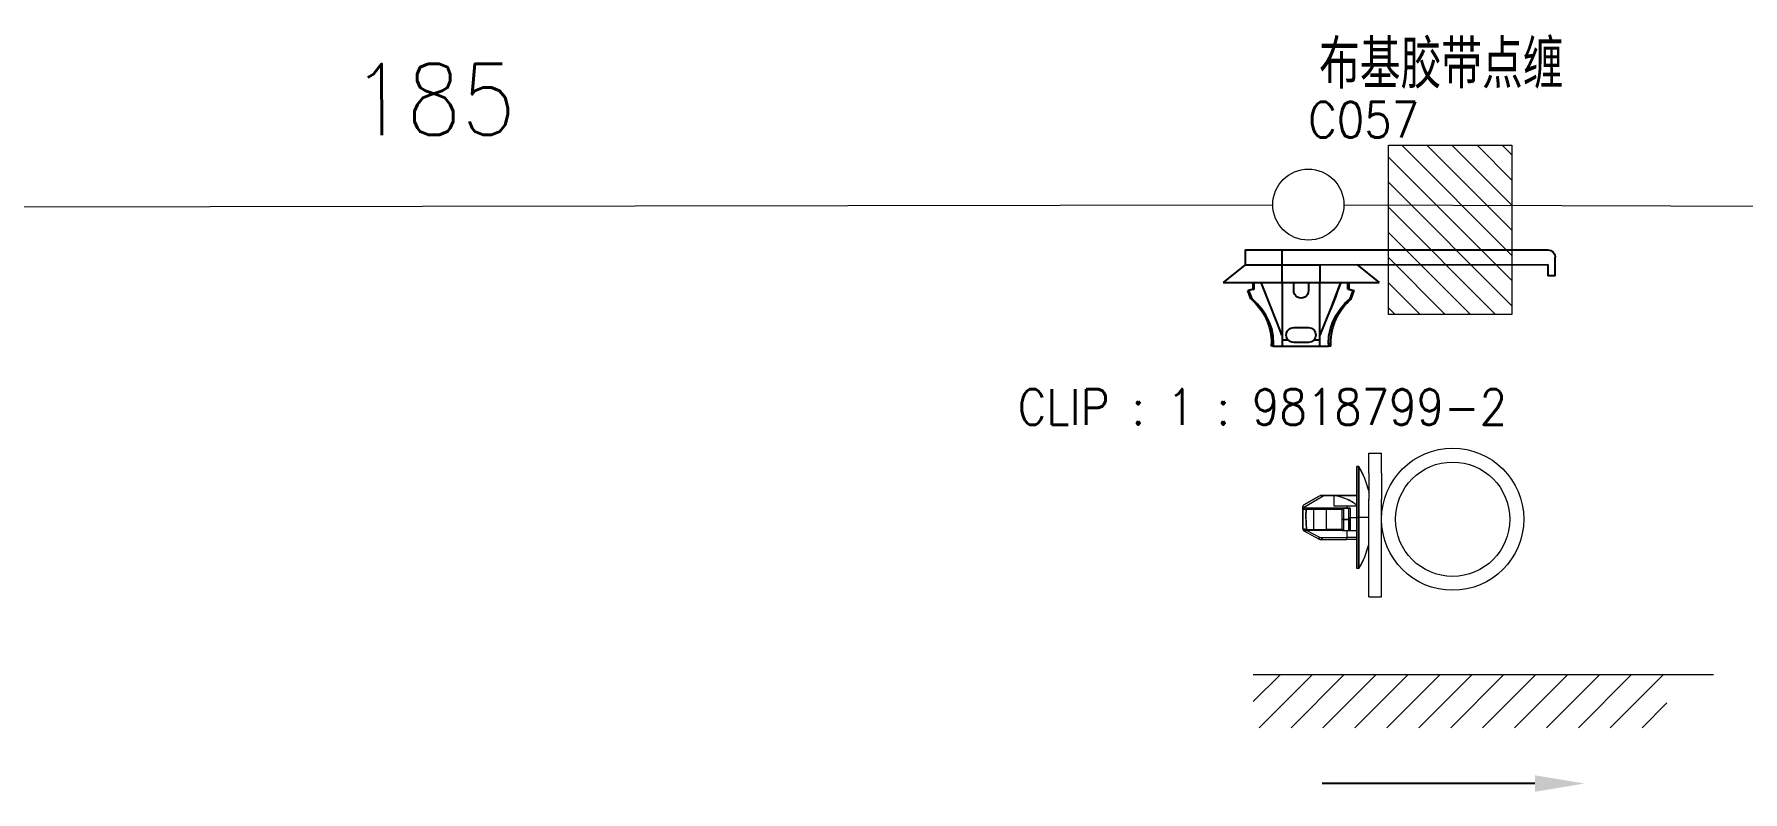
# Model space of a CAD drawing. Header units: inches. Extents: x 47316 to 59086, y 3141 to 11743.
# Drawn here: x 55220.1 to 55340.3, y 9635.8 to 9689.1 of the extents above; entities that cross this region are included whole.
import ezdxf

# ---------------------------------------------------------------- set-up
doc = ezdxf.new("R2010")
doc.units = ezdxf.units.IN
doc.header["$MEASUREMENT"] = 0
doc.styles.add('MtX_FangSong_GB2312', font='')
doc.styles.get("Standard").update_dxf_attribs({"font": ''})
doc.styles.get('MtX_FangSong_GB2312').set_extended_font_data('FangSong_GB2312')
doc.styles.get('Standard').set_extended_font_data('SimSun')
doc.linetypes.add('_VH_FELT_TAPE', pattern='A,0.4,-0.7,["FELT",Standard,S=0.3,R=0,X=-0.5,Y=-0.15],-0.7', length=1.8)

msp = doc.modelspace()

# ---------------------------------------------------------------- linework, layer by layer
at = {"color": 0, "lineweight": 15}
for p, q in [((55315.35, 9669.39), (55315.35, 9681.3)), ((55315.35, 9681.3), (55324.04, 9681.3)), ((55315.35, 9680.46), (55324.04, 9671.77)), ((55316.29, 9681.3), (55324.04, 9673.54)), ((55318.05, 9681.3), (55324.04, 9675.31)), ((55319.82, 9681.3), (55324.04, 9677.08)), ((55321.59, 9681.3), (55324.04, 9678.84)), ((55323.36, 9681.3), (55324.04, 9680.61)), ((55324.04, 9681.3), (55324.04, 9669.39)), ((55315.35, 9678.69), (55324.04, 9670)), ((55315.35, 9676.93), (55322.89, 9669.39)), ((55315.35, 9675.16), (55321.12, 9669.39)), ((55315.35, 9673.39), (55319.35, 9669.39)), ((55315.35, 9671.62), (55317.59, 9669.39)), ((55315.35, 9669.86), (55315.82, 9669.39)), ((55324.04, 9669.39), (55315.35, 9669.39)), ((55313.97, 9658.23), (55313.97, 9659.63)), ((55314.87, 9658.23), (55314.87, 9659.63)), ((55312.03, 9656.53), (55311.53, 9656.64)), ((55311.87, 9656.57), (55311.53, 9656.64)), ((55312.18, 9656.48), (55311.87, 9656.57)), ((55312.48, 9656.36), (55312.03, 9656.53)), ((55312.48, 9656.36), (55312.18, 9656.48)), ((55309.33, 9655.64), (55309.33, 9655.64)), ((55309.33, 9655.64), (55309.34, 9655.64)), ((55309.33, 9655.64), (55309.33, 9655.64)), ((55309.33, 9655.64), (55309.34, 9655.64)), ((55309.34, 9655.64), (55309.35, 9655.65)), ((55309.34, 9655.64), (55309.35, 9655.65)), ((55309.35, 9655.65), (55309.37, 9655.66)), ((55309.35, 9655.65), (55309.37, 9655.66)), ((55309.37, 9655.66), (55309.57, 9655.68)), ((55309.37, 9655.66), (55309.51, 9655.68)), ((55309.51, 9655.68), (55309.57, 9655.68)), ((55309.55, 9655.25), (55309.57, 9655.68)), ((55309.57, 9655.68), (55309.55, 9655.18)), ((55309.56, 9654.76), (55309.55, 9655.25)), ((55309.55, 9655.18), (55309.56, 9654.67)), ((55309.56, 9655.25), (55309.57, 9655.68)), ((55309.56, 9654.75), (55309.56, 9655.25)), ((55309.58, 9655.73), (55309.57, 9655.68)), ((55309.6, 9655.75), (55309.58, 9655.73)), ((55309.62, 9655.77), (55309.6, 9655.75)), ((55309.63, 9655.77), (55309.62, 9655.77)), ((55310.11, 9655.75), (55310.13, 9655.76)), ((55310.11, 9655.74), (55310.12, 9655.76)), ((55310.12, 9655.76), (55310.13, 9655.77)), ((55310.13, 9655.76), (55310.13, 9655.77)), ((55310.13, 9655.77), (55310.14, 9655.77)), ((55310.13, 9655.77), (55310.14, 9655.77)), ((55311.01, 9655.75), (55311.02, 9655.76)), ((55311.01, 9655.75), (55311.02, 9655.76)), ((55311.02, 9655.76), (55311.03, 9655.77)), ((55311.02, 9655.76), (55311.03, 9655.77)), ((55311.03, 9655.77), (55311.04, 9655.77)), ((55311.03, 9655.77), (55311.04, 9655.77)), ((55312.1, 9655.74), (55312.11, 9655.76)), ((55312.1, 9655.74), (55312.11, 9655.76)), ((55312.11, 9655.76), (55312.11, 9655.77)), ((55312.11, 9655.77), (55312.13, 9655.77)), ((55312.11, 9655.76), (55312.13, 9655.77)), ((55309.34, 9654.32), (55309.33, 9654.34)), ((55309.34, 9654.33), (55309.33, 9654.34)), ((55309.35, 9654.32), (55309.34, 9654.33)), ((55309.35, 9654.32), (55309.34, 9654.32)), ((55309.37, 9654.31), (55309.35, 9654.32)), ((55309.35, 9654.32), (55309.38, 9654.3)), ((55309.39, 9654.3), (55309.35, 9654.32)), ((55309.43, 9654.29), (55309.37, 9654.31)), ((55309.38, 9654.3), (55309.54, 9654.28)), ((55309.58, 9654.27), (55309.39, 9654.3)), ((55309.58, 9654.27), (55309.43, 9654.29)), ((55309.58, 9654.27), (55309.56, 9654.76)), ((55309.58, 9654.27), (55309.56, 9654.75)), ((55309.56, 9654.67), (55309.58, 9654.27)), ((55309.58, 9654.27), (55309.6, 9654.23)), ((55309.6, 9654.23), (55309.61, 9654.21)), ((55309.61, 9654.21), (55309.63, 9654.2)), ((55309.63, 9654.2), (55309.64, 9654.2)), ((55312.41, 9653.56), (55312.42, 9653.57)), ((55312.41, 9653.56), (55312.42, 9653.57)), ((55312.41, 9653.55), (55312.41, 9653.56)), ((55312.41, 9653.55), (55312.41, 9653.56)), ((55312.41, 9653.55), (55312.41, 9653.55)), ((55312.41, 9653.55), (55312.41, 9653.55)), ((55312.41, 9653.55), (55312.41, 9653.55)), ((55312.41, 9653.55), (55312.41, 9653.55)), ((55312.42, 9653.57), (55312.42, 9653.59)), ((55312.42, 9653.57), (55312.42, 9653.59)), ((55305.85, 9642.16, 0), (55307.76, 9644.07, 0)), ((55305.85, 9644.07, 0), (55338.22, 9644.07, 0)), ((55306.26, 9640.31, 0), (55310.01, 9644.07, 0)), ((55308.5, 9640.31, 0), (55312.25, 9644.07, 0)), ((55310.75, 9640.31, 0), (55314.5, 9644.07, 0)), ((55312.99, 9640.31, 0), (55316.75, 9644.07, 0)), ((55315.24, 9640.31, 0), (55318.99, 9644.07, 0)), ((55317.48, 9640.31, 0), (55321.24, 9644.07, 0)), ((55319.73, 9640.31, 0), (55323.48, 9644.07, 0)), ((55321.97, 9640.31, 0), (55325.73, 9644.07, 0)), ((55324.22, 9640.31, 0), (55327.97, 9644.07, 0)), ((55326.46, 9640.31, 0), (55330.22, 9644.07, 0)), ((55328.71, 9640.31, 0), (55332.46, 9644.07, 0)), ((55330.95, 9640.31, 0), (55334.71, 9644.07, 0)), ((55333.2, 9640.31, 0), (55334.94, 9642.06, 0))]:
    msp.add_line(p, q, dxfattribs=at)
at = {"color": 0, "linetype": '_VH_FELT_TAPE', "lineweight": 15, "ltscale": 5}
for p, q in [((55187.94, 9676.92), (55307.22, 9677.1)), ((55312.22, 9677.1), (55390.03, 9676.84))]:
    msp.add_line(p, q, dxfattribs=at)
at = {"color": 0, "lineweight": -3, "ltscale": 0.125}
for p, q in [((55305.28, 9673.92), (55307.88, 9673.92)), ((55305.28, 9672.88), (55307.88, 9672.88)), ((55307.91, 9667.16), (55310.51, 9667.16))]:
    msp.add_line(p, q, dxfattribs=at)
at = {"color": 0, "lineweight": -3, "ltscale": 0.05}
for p, q in [((55305.28, 9673.92), (55305.28, 9672.88)), ((55307.88, 9672.88), (55307.88, 9673.92)), ((55308.69, 9668.46), (55309.73, 9668.46)), ((55309.73, 9667.42), (55308.69, 9667.42))]:
    msp.add_line(p, q, dxfattribs=at)
at = {"color": 0, "lineweight": -3}
for p, q in [((55307.88, 9673.92), (55326.57, 9673.93)), ((55310.53, 9672.88), (55326.57, 9672.89)), ((55307.07, 9669.92), (55306.41, 9671.64)), ((55311.29, 9669.77), (55312, 9671.64)), ((55306.13, 9670.14), (55305.76, 9670.49)), ((55306.45, 9669.76), (55306.13, 9670.14)), ((55306.73, 9669.34), (55306.45, 9669.76)), ((55307.78, 9668.13), (55307.07, 9669.92)), ((55310.56, 9667.94), (55311.29, 9669.77)), ((55311.68, 9669.34), (55311.96, 9669.76)), ((55311.96, 9669.76), (55312.29, 9670.15)), ((55312.29, 9670.15), (55312.65, 9670.49)), ((55306.96, 9668.87), (55306.73, 9669.34)), ((55307.14, 9668.37), (55306.96, 9668.87)), ((55307.24, 9667.86), (55307.14, 9668.37)), ((55311.17, 9667.86), (55311.28, 9668.37)), ((55311.28, 9668.37), (55311.45, 9668.87)), ((55311.45, 9668.87), (55311.68, 9669.34)), ((55307.28, 9667.33), (55307.24, 9667.86)), ((55311.14, 9667.33), (55311.17, 9667.86))]:
    msp.add_line(p, q, dxfattribs=at)
at = {"color": 0, "lineweight": -3, "ltscale": 0.0625}
msp.add_line((55327.09, 9672.11), (55327.09, 9673.41), dxfattribs=at)
at = {"color": 0, "lineweight": -3, "ltscale": 0.096049}
msp.add_line((55305.28, 9672.88), (55303.72, 9671.63), dxfattribs=at)
at = {"color": 0, "lineweight": -3, "ltscale": 0.127501}
for p, q in [((55307.88, 9672.88), (55310.53, 9672.88)), ((55307.88, 9671.64), (55310.53, 9671.64))]:
    msp.add_line(p, q, dxfattribs=at)
at = {"color": 0, "lineweight": -3, "ltscale": 0.06}
for p, q in [((55307.88, 9671.64), (55307.88, 9672.88)), ((55310.53, 9672.88), (55310.53, 9671.64))]:
    msp.add_line(p, q, dxfattribs=at)
at = {"color": 0, "lineweight": -3, "ltscale": 0.096047}
msp.add_line((55313.13, 9672.89), (55314.69, 9671.64), dxfattribs=at)
at = {"color": 0, "lineweight": -3, "ltscale": 0.0375}
msp.add_line((55326.57, 9672.89), (55326.57, 9672.11), dxfattribs=at)
at = {"color": 0, "lineweight": -3, "ltscale": 0.025}
msp.add_line((55327.09, 9672.11), (55326.57, 9672.11), dxfattribs=at)
at = {"color": 0, "lineweight": -3, "ltscale": 0.200002}
msp.add_line((55303.72, 9671.63), (55307.88, 9671.64), dxfattribs=at)
at = {"color": 0, "lineweight": -3, "ltscale": 0.018199}
msp.add_line((55305.83, 9671.17), (55305.46, 9671.06), dxfattribs=at)
at = {"color": 0, "lineweight": -3, "ltscale": 0.003949}
msp.add_line((55305.54, 9671.06), (55305.46, 9671.06), dxfattribs=at)
at = {"color": 0, "lineweight": -3, "ltscale": 0.029262}
for p, q in [((55305.67, 9670.49), (55305.46, 9671.06)), ((55312.74, 9670.49), (55312.95, 9671.07))]:
    msp.add_line(p, q, dxfattribs=at)
at = {"color": 0, "lineweight": -3, "ltscale": 0.018619}
for p, q in [((55305.92, 9671.17), (55305.54, 9671.06)), ((55312.49, 9671.17), (55312.87, 9671.07))]:
    msp.add_line(p, q, dxfattribs=at)
at = {"color": 0, "lineweight": -3, "ltscale": 0.029344}
for p, q in [((55305.76, 9670.49), (55305.54, 9671.06)), ((55312.65, 9670.49), (55312.87, 9671.07))]:
    msp.add_line(p, q, dxfattribs=at)
at = {"color": 0, "lineweight": -3, "ltscale": 0.022501}
for p, q in [((55305.83, 9671.17), (55305.83, 9671.64)), ((55305.92, 9671.17), (55305.92, 9671.64)), ((55312.49, 9671.17), (55312.49, 9671.64)), ((55312.59, 9671.17), (55312.59, 9671.64))]:
    msp.add_line(p, q, dxfattribs=at)
at = {"color": 0, "lineweight": -3, "ltscale": 0.004385}
for p, q in [((55305.83, 9671.17), (55305.92, 9671.17)), ((55312.59, 9671.17), (55312.49, 9671.17))]:
    msp.add_line(p, q, dxfattribs=at)
at = {"color": 0, "lineweight": -3, "ltscale": 0.193349}
for p, q in [((55307.91, 9667.61), (55307.91, 9671.64)), ((55310.51, 9671.64), (55310.51, 9667.61))]:
    msp.add_line(p, q, dxfattribs=at)
at = {"color": 0, "lineweight": -3, "ltscale": 0.0275}
for p, q in [((55308.69, 9671.06), (55308.69, 9671.64)), ((55309.73, 9671.64), (55309.73, 9671.06))]:
    msp.add_line(p, q, dxfattribs=at)
at = {"color": 0, "lineweight": -3, "ltscale": 0.2}
msp.add_line((55310.53, 9671.64), (55314.69, 9671.64), dxfattribs=at)
at = {"color": 0, "lineweight": -3, "ltscale": 0.0182}
msp.add_line((55312.59, 9671.17), (55312.95, 9671.07), dxfattribs=at)
at = {"color": 0, "lineweight": -3, "ltscale": 0.003951}
msp.add_line((55312.87, 9671.07), (55312.95, 9671.07), dxfattribs=at)
at = {"color": 0, "lineweight": -3, "ltscale": 0.004189}
for p, q in [((55305.76, 9670.49), (55305.67, 9670.49)), ((55312.74, 9670.49), (55312.65, 9670.49))]:
    msp.add_line(p, q, dxfattribs=at)
at = {"color": 0, "lineweight": -3, "ltscale": 0.007297}
for p, q in [((55307.28, 9667.33), (55307.13, 9667.33)), ((55307.28, 9667.16), (55307.13, 9667.16)), ((55311.29, 9667.33), (55311.14, 9667.33)), ((55311.29, 9667.16), (55311.14, 9667.16))]:
    msp.add_line(p, q, dxfattribs=at)
at = {"color": 0, "lineweight": -3, "ltscale": 0.008013}
for p, q in [((55307.13, 9667.16), (55307.13, 9667.33)), ((55307.28, 9667.16), (55307.28, 9667.33)), ((55311.14, 9667.33), (55311.14, 9667.16)), ((55311.29, 9667.16), (55311.29, 9667.33))]:
    msp.add_line(p, q, dxfattribs=at)
at = {"color": 0, "lineweight": -3, "ltscale": 0.030203}
for p, q in [((55307.28, 9667.16), (55307.91, 9667.16)), ((55310.51, 9667.16), (55311.14, 9667.16))]:
    msp.add_line(p, q, dxfattribs=at)
at = {"color": 0, "lineweight": -3, "ltscale": 0.00959}
msp.add_line((55307.86, 9667.94), (55307.78, 9668.13), dxfattribs=at)
at = {"color": 0, "lineweight": -3, "ltscale": 0.021651}
for p, q in [((55307.91, 9667.16), (55307.91, 9667.61)), ((55310.51, 9667.61), (55310.51, 9667.16))]:
    msp.add_line(p, q, dxfattribs=at)
at = {"color": 0, "lineweight": -3, "ltscale": 0.018167}
for p, q in [((55307.91, 9667.61), (55308.28, 9667.61)), ((55310.13, 9667.61), (55310.51, 9667.61))]:
    msp.add_line(p, q, dxfattribs=at)
at = {"color": 0, "lineweight": 15, "ltscale": 0.007501}
for p, q in [((55313.28, 9658.68), (55313.14, 9658.68)), ((55313.28, 9658.68), (55313.14, 9658.68)), ((55313.28, 9658.68), (55313.14, 9658.68)), ((55312.42, 9655.9), (55312.42, 9655.77)), ((55312.42, 9655.9), (55312.42, 9655.77))]:
    msp.add_line(p, q, dxfattribs=at)
at = {"color": 0, "lineweight": 15, "ltscale": 0.2}
for p, q in [((55313.14, 9655.1), (55313.14, 9658.68)), ((55313.14, 9658.68), (55313.14, 9655.1)), ((55313.28, 9658.68), (55313.28, 9655.1)), ((55313.28, 9655.1), (55313.28, 9658.68)), ((55313.14, 9651.51), (55313.14, 9655.1)), ((55313.14, 9655.1), (55313.14, 9651.51)), ((55313.28, 9655.1), (55313.28, 9651.51)), ((55313.28, 9651.51), (55313.28, 9655.1))]:
    msp.add_line(p, q, dxfattribs=at)
at = {"color": 0, "lineweight": 15, "ltscale": 0.113394}
for p, q in [((55313.14, 9658.68), (55313.14, 9656.65)), ((55313.14, 9658.68), (55313.14, 9656.65)), ((55313.14, 9653.55), (55313.14, 9651.51)), ((55313.14, 9653.55), (55313.14, 9651.51))]:
    msp.add_line(p, q, dxfattribs=at)
at = {"color": 0, "lineweight": 15, "ltscale": 0.05}
for p, q in [((55313.97, 9659.63), (55314.87, 9659.63)), ((55313.97, 9649.53), (55314.87, 9649.53))]:
    msp.add_line(p, q, dxfattribs=at)
at = {"color": 0, "lineweight": 15, "ltscale": 0.103934}
msp.add_line((55313.97, 9658.23), (55313.97, 9656.37), dxfattribs=at)
at = {"color": 0, "lineweight": 15, "ltscale": 0.102502}
msp.add_line((55314.87, 9658.23), (55314.87, 9656.4), dxfattribs=at)
at = {"color": 0, "lineweight": 15, "ltscale": 0.095203}
msp.add_line((55309.33, 9655.79), (55310.81, 9656.64), dxfattribs=at)
msp.add_line((55309.33, 9655.79), (55310.81, 9656.64), dxfattribs=at)
at = {"color": 0, "lineweight": 15, "ltscale": 0.066824}
for p, q in [((55309.4, 9655.99), (55310.44, 9656.58)), ((55309.4, 9655.99), (55310.44, 9656.58)), ((55310.44, 9656.58), (55309.4, 9655.99))]:
    msp.add_line(p, q, dxfattribs=at)
at = {"color": 0, "lineweight": 15, "ltscale": 0.000176218}
msp.add_line((55310.23, 9656.46), (55310.23, 9656.47), dxfattribs=at)
at = {"color": 0, "lineweight": 15, "ltscale": 0.002077}
msp.add_line((55310.66, 9656.64), (55310.62, 9656.64), dxfattribs=at)
at = {"color": 0, "lineweight": 15, "ltscale": 0.000482216}
msp.add_line((55310.66, 9656.64), (55310.65, 9656.64), dxfattribs=at)
at = {"color": 0, "lineweight": 15, "ltscale": 0.000543247}
msp.add_line((55310.65, 9656.64), (55310.66, 9656.64), dxfattribs=at)
at = {"color": 0, "lineweight": 15, "ltscale": 0.020822}
for p, q in [((55311.04, 9656.64), (55310.66, 9656.64)), ((55310.66, 9656.64), (55311.04, 9656.64))]:
    msp.add_line(p, q, dxfattribs=at)
at = {"color": 0, "lineweight": 15, "ltscale": 0.008398}
for p, q in [((55310.66, 9656.64), (55310.81, 9656.64)), ((55310.81, 9656.64), (55310.66, 9656.64)), ((55310.66, 9656.64), (55310.81, 9656.64))]:
    msp.add_line(p, q, dxfattribs=at)
at = {"color": 0, "lineweight": 15, "ltscale": 0.039935}
for p, q in [((55311.53, 9656.64), (55310.81, 9656.64)), ((55311.53, 9656.64), (55310.81, 9656.64)), ((55310.81, 9656.64), (55311.53, 9656.64))]:
    msp.add_line(p, q, dxfattribs=at)
at = {"color": 0, "lineweight": 15, "ltscale": 0.0875}
for p, q in [((55311.04, 9656.64), (55312.6, 9656.64)), ((55312.6, 9656.64), (55311.04, 9656.64))]:
    msp.add_line(p, q, dxfattribs=at)
at = {"color": 0, "lineweight": 15, "ltscale": 0.041251}
msp.add_line((55311.53, 9655.9), (55311.53, 9656.64), dxfattribs=at)
msp.add_line((55311.53, 9655.9), (55311.53, 9656.64), dxfattribs=at)
at = {"color": 0, "lineweight": 15, "ltscale": 0.090001}
for p, q in [((55313.14, 9656.64), (55311.53, 9656.64)), ((55313.14, 9656.64), (55311.53, 9656.64)), ((55311.53, 9656.64), (55313.14, 9656.64)), ((55313.14, 9655.9), (55311.53, 9655.9)), ((55313.14, 9655.9), (55311.53, 9655.9))]:
    msp.add_line(p, q, dxfattribs=at)
at = {"color": 0, "lineweight": 15, "ltscale": 0.029999}
msp.add_line((55313.14, 9656.64), (55312.6, 9656.64), dxfattribs=at)
at = {"color": 0, "lineweight": 15, "ltscale": 0.030113}
msp.add_line((55312.6, 9656.64), (55313.14, 9656.64), dxfattribs=at)
at = {"color": 0, "lineweight": 15, "ltscale": 0.000409132}
msp.add_line((55313.97, 9656.84), (55313.97, 9656.85), dxfattribs=at)
at = {"color": 0, "lineweight": 15, "ltscale": 8.69751e-05}
for p, q in [((55313.97, 9656.85), (55313.97, 9656.85)), ((55313.97, 9656.85), (55313.97, 9656.85)), ((55313.97, 9653.35), (55313.97, 9653.35)), ((55313.97, 9653.35), (55313.97, 9653.35))]:
    msp.add_line(p, q, dxfattribs=at)
at = {"color": 0, "lineweight": 15, "ltscale": 0.247501}
for p, q in [((55313.97, 9649.53), (55313.97, 9656.4)), ((55314.87, 9649.53), (55314.87, 9656.4))]:
    msp.add_line(p, q, dxfattribs=at)
at = {"color": 0, "lineweight": 15, "ltscale": 0.004306}
for p, q in [((55309.33, 9655.87), (55309.33, 9655.79)), ((55309.33, 9655.87), (55309.33, 9655.79)), ((55309.33, 9655.79), (55309.33, 9655.87))]:
    msp.add_line(p, q, dxfattribs=at)
at = {"color": 0, "lineweight": 15, "ltscale": 0.00885}
for p, q in [((55309.33, 9655.64), (55309.33, 9655.79)), ((55309.33, 9655.64), (55309.33, 9655.79)), ((55309.33, 9655.79), (55309.33, 9655.64))]:
    msp.add_line(p, q, dxfattribs=at)
at = {"color": 0, "lineweight": 15, "ltscale": 0.072504}
for p, q in [((55309.33, 9654.34), (55309.33, 9655.64)), ((55309.33, 9655.64), (55309.33, 9654.34))]:
    msp.add_line(p, q, dxfattribs=at)
at = {"color": 0, "lineweight": 15, "ltscale": 0.072501}
msp.add_line((55309.33, 9655.64), (55309.33, 9654.34), dxfattribs=at)
at = {"color": 0, "lineweight": 15, "ltscale": 0.002861}
msp.add_line((55309.45, 9655.67), (55309.4, 9655.66), dxfattribs=at)
at = {"color": 0, "lineweight": 15, "ltscale": 0.00057373}
msp.add_line((55309.48, 9655.77), (55309.47, 9655.77), dxfattribs=at)
at = {"color": 0, "lineweight": 15, "ltscale": 0.000566101}
msp.add_line((55309.48, 9655.77), (55309.47, 9655.77), dxfattribs=at)
at = {"color": 0, "lineweight": 15, "ltscale": 0.052499}
msp.add_line((55310.41, 9655.77), (55309.47, 9655.77), dxfattribs=at)
at = {"color": 0, "lineweight": 15, "ltscale": 0.001749}
msp.add_line((55309.51, 9655.77), (55309.48, 9655.77), dxfattribs=at)
at = {"color": 0, "lineweight": 15, "ltscale": 0.001756}
msp.add_line((55309.51, 9655.77), (55309.48, 9655.77), dxfattribs=at)
at = {"color": 0, "lineweight": 15, "ltscale": 0.002888}
msp.add_line((55309.56, 9655.77), (55309.51, 9655.77), dxfattribs=at)
at = {"color": 0, "lineweight": 15, "ltscale": 0.002879}
msp.add_line((55309.56, 9655.77), (55309.51, 9655.77), dxfattribs=at)
at = {"color": 0, "lineweight": 15, "ltscale": 0.002964}
msp.add_line((55309.57, 9655.68), (55309.51, 9655.68), dxfattribs=at)
at = {"color": 0, "lineweight": 15, "ltscale": 0.003899}
msp.add_line((55309.63, 9655.77), (55309.56, 9655.77), dxfattribs=at)
at = {"color": 0, "lineweight": 15, "ltscale": 0.003908}
msp.add_line((55309.63, 9655.77), (55309.56, 9655.77), dxfattribs=at)
at = {"color": 0, "lineweight": 15, "ltscale": 0.029486}
msp.add_line((55309.57, 9655.68), (55310.1, 9655.68), dxfattribs=at)
msp.add_line((55309.57, 9655.68), (55310.1, 9655.68), dxfattribs=at)
at = {"color": 0, "lineweight": 15, "ltscale": 0.028358}
msp.add_line((55310.14, 9655.77), (55309.63, 9655.77), dxfattribs=at)
msp.add_line((55310.14, 9655.77), (55309.63, 9655.77), dxfattribs=at)
at = {"color": 0, "lineweight": 15, "ltscale": 0.017497}
msp.add_line((55310.1, 9655.77), (55310.41, 9655.77), dxfattribs=at)
at = {"color": 0, "lineweight": 15, "ltscale": 0.000596539}
msp.add_line((55310.1, 9655.7), (55310.1, 9655.69), dxfattribs=at)
at = {"color": 0, "lineweight": 15, "ltscale": 0.050014}
msp.add_line((55310.1, 9655.69), (55310.99, 9655.69), dxfattribs=at)
msp.add_line((55310.1, 9655.69), (55310.99, 9655.69), dxfattribs=at)
at = {"color": 0, "lineweight": 15, "ltscale": 0.07847}
msp.add_line((55310.1, 9654.27), (55310.1, 9655.68), dxfattribs=at)
at = {"color": 0, "lineweight": 15, "ltscale": 0.078467}
msp.add_line((55310.1, 9654.27), (55310.1, 9655.68), dxfattribs=at)
at = {"color": 0, "lineweight": 15, "ltscale": 0.05033}
msp.add_line((55311.04, 9655.77), (55310.14, 9655.77), dxfattribs=at)
msp.add_line((55311.04, 9655.77), (55310.14, 9655.77), dxfattribs=at)
at = {"color": 0, "lineweight": 15, "ltscale": 0.015001}
msp.add_line((55310.68, 9655.77), (55310.41, 9655.77), dxfattribs=at)
at = {"color": 0, "lineweight": 15, "ltscale": 0.109999}
msp.add_line((55312.65, 9655.77), (55310.68, 9655.77), dxfattribs=at)
at = {"color": 0, "lineweight": 15, "ltscale": 0.06125}
for p, q in [((55310.99, 9655.68), (55312.09, 9655.68)), ((55310.99, 9655.68), (55312.09, 9655.68)), ((55310.99, 9654.28), (55312.09, 9654.28)), ((55310.99, 9654.28), (55312.09, 9654.28))]:
    msp.add_line(p, q, dxfattribs=at)
at = {"color": 0, "lineweight": 15, "ltscale": 0.078168}
msp.add_line((55310.99, 9654.28), (55310.99, 9655.68), dxfattribs=at)
msp.add_line((55310.99, 9654.28), (55310.99, 9655.68), dxfattribs=at)
at = {"color": 0, "lineweight": 15, "ltscale": 0.000161253}
msp.add_line((55311.01, 9655.74), (55311.01, 9655.75), dxfattribs=at)
at = {"color": 0, "lineweight": 15, "ltscale": 0.000162009}
msp.add_line((55311.01, 9655.74), (55311.01, 9655.75), dxfattribs=at)
at = {"color": 0, "lineweight": 15, "ltscale": 0.060588}
msp.add_line((55312.13, 9655.77), (55311.04, 9655.77), dxfattribs=at)
msp.add_line((55312.13, 9655.77), (55311.04, 9655.77), dxfattribs=at)
at = {"color": 0, "lineweight": 15, "ltscale": 0.019601}
msp.add_line((55312.09, 9655.33), (55312.09, 9655.68), dxfattribs=at)
msp.add_line((55312.09, 9655.33), (55312.09, 9655.68), dxfattribs=at)
at = {"color": 0, "lineweight": 15, "ltscale": 0.010123}
msp.add_line((55312.09, 9655.14), (55312.09, 9655.33), dxfattribs=at)
at = {"color": 0, "lineweight": 15, "ltscale": 0.01012}
msp.add_line((55312.09, 9655.14), (55312.09, 9655.33), dxfattribs=at)
at = {"color": 0, "lineweight": 15, "ltscale": 0.010333}
msp.add_line((55312.09, 9654.96), (55312.09, 9655.14), dxfattribs=at)
at = {"color": 0, "lineweight": 15, "ltscale": 0.01033}
msp.add_line((55312.09, 9654.96), (55312.09, 9655.14), dxfattribs=at)
at = {"color": 0, "lineweight": 15, "ltscale": 0.005363}
msp.add_line((55312.13, 9655.77), (55312.22, 9655.77), dxfattribs=at)
msp.add_line((55312.13, 9655.77), (55312.22, 9655.77), dxfattribs=at)
at = {"color": 0, "lineweight": 15, "ltscale": 0.01225}
msp.add_line((55312.22, 9655.55), (55312.22, 9655.77), dxfattribs=at)
at = {"color": 0, "lineweight": 15, "ltscale": 0.01875}
for p, q in [((55312.22, 9655.77), (55312.56, 9655.77)), ((55312.22, 9655.77), (55312.56, 9655.77)), ((55312.56, 9654.96), (55312.22, 9654.96)), ((55312.22, 9654.96), (55312.56, 9654.96)), ((55312.22, 9654.2), (55312.56, 9654.2)), ((55312.22, 9654.2), (55312.56, 9654.2))]:
    msp.add_line(p, q, dxfattribs=at)
at = {"color": 0, "lineweight": 15, "ltscale": 0.012259}
msp.add_line((55312.22, 9655.55), (55312.22, 9655.77), dxfattribs=at)
at = {"color": 0, "lineweight": 15, "ltscale": 0.012817}
msp.add_line((55312.22, 9655.32), (55312.22, 9655.55), dxfattribs=at)
at = {"color": 0, "lineweight": 15, "ltscale": 0.012814}
msp.add_line((55312.22, 9655.32), (55312.22, 9655.55), dxfattribs=at)
at = {"color": 0, "lineweight": 15, "ltscale": 0.020178}
msp.add_line((55312.22, 9654.96), (55312.22, 9655.32), dxfattribs=at)
at = {"color": 0, "lineweight": 15, "ltscale": 0.020172}
msp.add_line((55312.22, 9654.96), (55312.22, 9655.32), dxfattribs=at)
at = {"color": 0, "lineweight": 15, "ltscale": 0.038162}
msp.add_line((55312.56, 9655.09), (55312.56, 9655.77), dxfattribs=at)
msp.add_line((55312.56, 9655.09), (55312.56, 9655.77), dxfattribs=at)
at = {"color": 0, "lineweight": 15, "ltscale": 0.005}
for p, q in [((55312.56, 9655.77), (55312.65, 9655.77)), ((55312.56, 9655.77), (55312.65, 9655.77)), ((55312.65, 9654.96), (55312.56, 9654.96)), ((55312.56, 9654.2), (55312.65, 9654.2)), ((55312.56, 9654.2), (55312.65, 9654.2))]:
    msp.add_line(p, q, dxfattribs=at)
at = {"color": 0, "lineweight": 15, "ltscale": 0.007083}
msp.add_line((55312.56, 9654.96), (55312.56, 9655.09), dxfattribs=at)
msp.add_line((55312.56, 9654.96), (55312.56, 9655.09), dxfattribs=at)
at = {"color": 0, "lineweight": 15, "ltscale": 0.01828}
msp.add_line((55312.65, 9655.77), (55312.65, 9655.44), dxfattribs=at)
msp.add_line((55312.65, 9655.77), (55312.65, 9655.44), dxfattribs=at)
at = {"color": 0, "lineweight": 15, "ltscale": 0.037234}
msp.add_line((55312.65, 9655.77), (55312.65, 9655.1), dxfattribs=at)
at = {"color": 0, "lineweight": 15, "ltscale": 0.01922}
msp.add_line((55312.65, 9655.44), (55312.65, 9655.1), dxfattribs=at)
msp.add_line((55312.65, 9655.44), (55312.65, 9655.1), dxfattribs=at)
at = {"color": 0, "lineweight": 15, "ltscale": 0.027501}
for p, q in [((55312.65, 9655.1), (55313.14, 9655.1)), ((55312.65, 9655.1), (55313.14, 9655.1)), ((55312.65, 9655.1), (55313.14, 9655.1)), ((55312.65, 9654.2), (55313.14, 9654.2)), ((55312.65, 9654.2), (55313.14, 9654.2))]:
    msp.add_line(p, q, dxfattribs=at)
at = {"color": 0, "lineweight": 15, "ltscale": 0.007745}
for p, q in [((55312.65, 9654.96), (55312.65, 9655.1)), ((55312.65, 9655.1), (55312.65, 9654.96))]:
    msp.add_line(p, q, dxfattribs=at)
at = {"color": 0, "lineweight": 15, "ltscale": 0.0075}
for p, q in [((55313.28, 9655.1), (55313.14, 9655.1)), ((55313.28, 9655.1), (55313.14, 9655.1)), ((55312.22, 9654.96), (55312.09, 9654.96)), ((55312.09, 9654.96), (55312.22, 9654.96)), ((55313.28, 9651.51), (55313.14, 9651.51)), ((55313.28, 9651.51), (55313.14, 9651.51))]:
    msp.add_line(p, q, dxfattribs=at)
at = {"color": 0, "lineweight": 15, "ltscale": 0.03889}
msp.add_line((55313.97, 9655.1), (55313.28, 9655.1), dxfattribs=at)
msp.add_line((55313.97, 9655.1), (55313.28, 9655.1), dxfattribs=at)
at = {"color": 0, "lineweight": 15, "ltscale": 0.003015}
msp.add_line((55309.33, 9654.34), (55309.33, 9654.28), dxfattribs=at)
at = {"color": 0, "lineweight": 15, "ltscale": 0.001061}
msp.add_line((55309.34, 9654.32), (55309.33, 9654.33), dxfattribs=at)
at = {"color": 0, "lineweight": 15, "ltscale": 0.000149668}
msp.add_line((55309.34, 9654.28), (55309.34, 9654.28), dxfattribs=at)
at = {"color": 0, "lineweight": 15, "ltscale": 0.065845}
msp.add_line((55309.4, 9654.16), (55310.44, 9653.61), dxfattribs=at)
msp.add_line((55309.4, 9654.16), (55310.44, 9653.61), dxfattribs=at)
at = {"color": 0, "lineweight": 15, "ltscale": 0.009669}
msp.add_line((55309.47, 9654.2), (55309.64, 9654.2), dxfattribs=at)
msp.add_line((55309.47, 9654.2), (55309.64, 9654.2), dxfattribs=at)
at = {"color": 0, "lineweight": 15, "ltscale": 0.008351}
msp.add_line((55309.62, 9654.2), (55309.47, 9654.2), dxfattribs=at)
at = {"color": 0, "lineweight": 15, "ltscale": 0.007944}
msp.add_line((55309.48, 9654.2), (55309.62, 9654.2), dxfattribs=at)
at = {"color": 0, "lineweight": 15, "ltscale": 0.028685}
msp.add_line((55309.58, 9654.27), (55310.1, 9654.27), dxfattribs=at)
msp.add_line((55309.58, 9654.27), (55310.1, 9654.27), dxfattribs=at)
at = {"color": 0, "lineweight": 15, "ltscale": 0.056364}
msp.add_line((55309.62, 9654.2), (55310.51, 9653.72), dxfattribs=at)
msp.add_line((55309.62, 9654.2), (55310.51, 9653.72), dxfattribs=at)
at = {"color": 0, "lineweight": 15, "ltscale": 0.027614}
msp.add_line((55310.14, 9654.2), (55309.64, 9654.2), dxfattribs=at)
msp.add_line((55310.14, 9654.2), (55309.64, 9654.2), dxfattribs=at)
at = {"color": 0, "lineweight": 15, "ltscale": 0.050026}
msp.add_line((55310.1, 9654.27), (55310.99, 9654.27), dxfattribs=at)
msp.add_line((55310.1, 9654.27), (55310.99, 9654.27), dxfattribs=at)
at = {"color": 0, "lineweight": 15, "ltscale": 0.050314}
msp.add_line((55311.04, 9654.2), (55310.14, 9654.2), dxfattribs=at)
msp.add_line((55311.04, 9654.2), (55310.14, 9654.2), dxfattribs=at)
at = {"color": 0, "lineweight": 15, "ltscale": 0.000202293}
msp.add_line((55311.01, 9654.22), (55311.01, 9654.22), dxfattribs=at)
msp.add_line((55311.01, 9654.22), (55311.01, 9654.22), dxfattribs=at)
at = {"color": 0, "lineweight": 15, "ltscale": 0.060466}
msp.add_line((55312.12, 9654.2), (55311.04, 9654.2), dxfattribs=at)
msp.add_line((55312.12, 9654.2), (55311.04, 9654.2), dxfattribs=at)
at = {"color": 0, "lineweight": 15, "ltscale": 0.03811}
msp.add_line((55312.09, 9654.28), (55312.09, 9654.96), dxfattribs=at)
msp.add_line((55312.09, 9654.28), (55312.09, 9654.96), dxfattribs=at)
at = {"color": 0, "lineweight": 15, "ltscale": 0.005685}
msp.add_line((55312.12, 9654.2), (55312.22, 9654.2), dxfattribs=at)
msp.add_line((55312.12, 9654.2), (55312.22, 9654.2), dxfattribs=at)
at = {"color": 0, "lineweight": 15, "ltscale": 0.015616}
msp.add_line((55312.22, 9654.68), (55312.22, 9654.96), dxfattribs=at)
at = {"color": 0, "lineweight": 15, "ltscale": 0.015622}
msp.add_line((55312.22, 9654.68), (55312.22, 9654.96), dxfattribs=at)
at = {"color": 0, "lineweight": 15, "ltscale": 0.00932}
msp.add_line((55312.22, 9654.51), (55312.22, 9654.68), dxfattribs=at)
at = {"color": 0, "lineweight": 15, "ltscale": 0.009329}
msp.add_line((55312.22, 9654.51), (55312.22, 9654.68), dxfattribs=at)
at = {"color": 0, "lineweight": 15, "ltscale": 0.017319}
msp.add_line((55312.22, 9654.2), (55312.22, 9654.51), dxfattribs=at)
at = {"color": 0, "lineweight": 15, "ltscale": 0.017303}
msp.add_line((55312.22, 9654.2), (55312.22, 9654.51), dxfattribs=at)
at = {"color": 0, "lineweight": 15, "ltscale": 0.028751}
msp.add_line((55312.42, 9654.2), (55312.42, 9653.69), dxfattribs=at)
msp.add_line((55312.42, 9654.2), (55312.42, 9653.69), dxfattribs=at)
at = {"color": 0, "lineweight": 15, "ltscale": 0.018771}
msp.add_line((55312.56, 9654.62), (55312.56, 9654.96), dxfattribs=at)
msp.add_line((55312.56, 9654.62), (55312.56, 9654.96), dxfattribs=at)
at = {"color": 0, "lineweight": 15, "ltscale": 0.004993}
msp.add_line((55312.56, 9654.96), (55312.65, 9654.96), dxfattribs=at)
at = {"color": 0, "lineweight": 15, "ltscale": 0.012177}
msp.add_line((55312.56, 9654.4), (55312.56, 9654.62), dxfattribs=at)
msp.add_line((55312.56, 9654.4), (55312.56, 9654.62), dxfattribs=at)
at = {"color": 0, "lineweight": 15, "ltscale": 0.011307}
msp.add_line((55312.56, 9654.2), (55312.56, 9654.4), dxfattribs=at)
msp.add_line((55312.56, 9654.2), (55312.56, 9654.4), dxfattribs=at)
at = {"color": 0, "lineweight": 15, "ltscale": 0.018457}
msp.add_line((55312.65, 9654.96), (55312.65, 9654.63), dxfattribs=at)
at = {"color": 0, "lineweight": 15, "ltscale": 0.018454}
msp.add_line((55312.65, 9654.63), (55312.65, 9654.96), dxfattribs=at)
at = {"color": 0, "lineweight": 15, "ltscale": 0.023798}
msp.add_line((55312.65, 9654.63), (55312.65, 9654.2), dxfattribs=at)
at = {"color": 0, "lineweight": 15, "ltscale": 0.023801}
msp.add_line((55312.65, 9654.2), (55312.65, 9654.63), dxfattribs=at)
at = {"color": 0, "lineweight": 15, "ltscale": 0.000171985}
msp.add_line((55310.23, 9653.72), (55310.23, 9653.72), dxfattribs=at)
at = {"color": 0, "lineweight": 15, "ltscale": 0.000174698}
msp.add_line((55310.23, 9653.72), (55310.23, 9653.72), dxfattribs=at)
at = {"color": 0, "lineweight": 15, "ltscale": 0.007499}
for p, q in [((55310.51, 9653.72), (55310.44, 9653.61)), ((55310.44, 9653.61), (55310.51, 9653.72))]:
    msp.add_line(p, q, dxfattribs=at)
at = {"color": 0, "lineweight": 15, "ltscale": 0.098712}
msp.add_line((55310.66, 9653.69), (55312.42, 9653.69), dxfattribs=at)
msp.add_line((55310.66, 9653.69), (55312.42, 9653.69), dxfattribs=at)
at = {"color": 0, "lineweight": 15, "ltscale": 0.007498}
for p, q in [((55310.66, 9653.55), (55310.66, 9653.69)), ((55310.66, 9653.69), (55310.66, 9653.55))]:
    msp.add_line(p, q, dxfattribs=at)
at = {"color": 0, "lineweight": 15, "ltscale": 0.097969}
msp.add_line((55310.66, 9653.55), (55312.41, 9653.55), dxfattribs=at)
msp.add_line((55310.66, 9653.55), (55312.41, 9653.55), dxfattribs=at)
at = {"color": 0, "lineweight": 15, "ltscale": 0.040744}
msp.add_line((55313.14, 9653.55), (55312.41, 9653.55), dxfattribs=at)
msp.add_line((55313.14, 9653.55), (55312.41, 9653.55), dxfattribs=at)
at = {"color": 0, "lineweight": 15, "ltscale": 0.040001}
msp.add_line((55313.14, 9653.69), (55312.42, 9653.69), dxfattribs=at)
msp.add_line((55313.14, 9653.69), (55312.42, 9653.69), dxfattribs=at)
at = {"color": 0, "lineweight": 15, "ltscale": 0.00040615}
msp.add_line((55313.97, 9653.35), (55313.97, 9653.36), dxfattribs=at)
msp.add_line((55325.65, 9636.39), (55310.7, 9636.39))
at = {"color": 0, "linetype": 'Continuous', "lineweight": 15}
msp.add_circle((55309.72, 9677.11), 2.5, dxfattribs=at)
at = {"color": 0, "lineweight": 15}
for radius in [5, 4.02]:
    msp.add_circle((55319.87, 9654.98), radius, dxfattribs=at)
for centre, radius, start, end in [((55308.28, 9655.64), 5.84, 13.2128, 31.3233), ((55308.3, 9655.65), 5.82, 13.1896, 31.3575), ((55308.28, 9655.64), 5.84, 13.2115, 31.3235), ((55310.66, 9656.2), 0.448, 104.9295, 119.859), ((55310.66, 9656.19), 0.45, 105.2362, 119.8287), ((55310.66, 9656.19), 0.45, 105.2362, 119.8288), ((55310.66, 9656.2), 0.447, 95.6427, 105.2001), ((55310.66, 9656.2), 0.447, 95.6429, 105.1998), ((55310.66, 9656.2), 0.448, 95.6625, 104.9295), ((55310.66, 9656.2), 0.448, 90, 95.6625), ((55310.66, 9656.19), 0.449, 90.0121, 95.67), ((55311.58, 9654.21), 2.33, 55.3573, 67.1737), ((55311.37, 9653.84), 2.76, 56.2484, 66.2262), ((55309.47, 9655.87), 0.134, 164.8595, 180), ((55309.47, 9655.87), 0.135, 164.8427, 179.8985), ((55309.47, 9655.87), 0.135, 164.8448, 179.9), ((55309.47, 9655.63), 0.14, 92.095, 177.9038), ((55309.47, 9655.63), 0.14, 92.2827, 177.7173), ((55309.47, 9655.63), 0.14, 92.2827, 177.7173), ((55309.47, 9655.64), 0.134, 90, 180), ((55309.47, 9655.64), 0.134, 90, 180), ((55309.46, 9655.63), 0.13, 144.0034, 179.2029), ((55309.47, 9655.87), 0.134, 149.9295, 164.8595), ((55309.47, 9655.87), 0.134, 149.974, 164.9352), ((55309.47, 9655.87), 0.134, 149.9703, 164.9363), ((55309.47, 9655.87), 0.134, 119.859, 149.9295), ((55309.47, 9655.87), 0.136, 120.0221, 149.7903), ((55309.47, 9655.87), 0.136, 120.0114, 149.7958), ((55309.47, 9655.64), 0.134, 100.9611, 125.2393), ((55309.54, 9654.86), 0.811, 95.8312, 100.1988), ((55310.3, 9655.66), 0.204, 155.1817, 173.2252), ((55310.3, 9655.66), 0.202, 156.3427, 173.9445), ((55311.18, 9655.66), 0.19, 153.7674, 172.4899), ((55311.18, 9655.66), 0.188, 153.6694, 172.5981), ((55312.27, 9655.68), 0.185, 161.0067, 182.2544), ((55312.27, 9655.68), 0.182, 161.0053, 182.4917), ((55310.9, 9653.38), 3.4, 48.8378, 53.9444), ((55311.74, 9654.4), 2.08, 47.8535, 56.1513), ((55309.47, 9654.34), 0.139, 181.9414, 272.1847), ((55309.47, 9654.34), 0.14, 182.2827, 267.7173), ((55309.45, 9654.34), 0.119, 180.0449, 190.0276), ((55309.47, 9654.34), 0.134, 180, 270), ((55309.47, 9654.28), 0.135, 180.1179, 196.7596), ((55309.47, 9654.28), 0.134, 180, 196.7615), ((55309.47, 9654.28), 0.135, 180.1195, 196.7616), ((55309.47, 9654.34), 0.138, 195.2256, 220.4841), ((55309.47, 9654.34), 0.133, 202.1715, 224.8166), ((55309.47, 9654.28), 0.134, 196.6712, 210.8428), ((55309.47, 9654.28), 0.134, 196.7615, 210.8813), ((55309.47, 9654.28), 0.134, 196.6719, 210.8389), ((55309.47, 9654.28), 0.136, 211.0253, 241.5984), ((55309.47, 9654.28), 0.134, 210.8813, 241.7626), ((55309.47, 9654.28), 0.136, 211.0314, 241.5869), ((55309.47, 9654.34), 0.135, 224.5647, 247.375), ((55309.47, 9654.34), 0.135, 224.5274, 247.2966), ((55309.58, 9655.08), 0.801, 255.5459, 266.6737), ((55309.47, 9654.34), 0.141, 247.4943, 257.7845), ((55309.47, 9654.33), 0.128, 247.8735, 258.3263), ((55309.47, 9654.34), 0.133, 247.5036, 270.2261), ((55309.47, 9654.34), 0.133, 247.424, 270.2201), ((55309.64, 9654.24), 0.0367, 239.328, 269.018), ((55310.25, 9654.29), 0.154, 190.7687, 209.4274), ((55310.25, 9654.29), 0.156, 190.3281, 207.8286), ((55310.14, 9654.23), 0.0298, 203.5646, 260.5675), ((55310.14, 9654.23), 0.032, 201.7765, 259.7073), ((55311.14, 9654.3), 0.147, 191.8705, 210.3367), ((55311.14, 9654.3), 0.15, 192.6764, 210.7477), ((55311.04, 9654.24), 0.0343, 209.0129, 263.1544), ((55311.04, 9654.23), 0.0335, 208.1987, 262.896), ((55312.23, 9654.27), 0.14, 177.2384, 199.7054), ((55312.24, 9654.27), 0.153, 178.3268, 199.0288), ((55312.12, 9654.23), 0.0273, 193.7002, 264.0478), ((55312.12, 9654.23), 0.0271, 194.1374, 264.3673), ((55310.66, 9654), 0.45, 241.8302, 269.9324), ((55310.66, 9654), 0.448, 241.7626, 270), ((55310.65, 9654), 0.445, 241.7532, 255.9745), ((55310.66, 9654), 0.314, 241.7626, 270), ((55310.66, 9654), 0.315, 241.8302, 269.9324), ((55311.41, 9653.68), 1.02, 355.0501, 0.4004), ((55311.37, 9653.68), 1.05, 355.1274, 0.3195), ((55308.3, 9654.54), 5.82, 328.6425, 346.8104), ((55308.28, 9654.55), 5.84, 328.6765, 346.7886)]:
    msp.add_arc(centre, radius, start, end, dxfattribs=at)
at = {"color": 0, "lineweight": -3, "extrusion": (0, 0, -1)}
for centre, major_axis, start_param, end_param in [((55326.57, 9673.41), (0, -0.52), 3.141593, 4.712389), ((55309.21, 9671.06), (0, -0.52), 4.712389, 7.853982), ((55112.02, 9746.9), (0.06, -213.68), 5.072651, 5.082156), ((55302.97, 9667.33), (0, -4.16), 3.849177, 4.712389), ((55315.45, 9667.33), (0, -4.16), 1.570796, 2.434008), ((55308.69, 9667.94), (0, -0.52), 0, 3.141593), ((55309.73, 9667.94), (0, -0.52), 3.141593, 6.283185)]:
    msp.add_ellipse(centre, major_axis=major_axis, ratio=1, start_param=start_param, end_param=end_param, dxfattribs=at)
at = {"color": 0, "lineweight": 15, "extrusion": (0, 0, -1)}
for centre, major_axis, ratio, start_param, end_param in [((55310.49, 9655.57), (-1.16, 0.07), 0.082474, -0.004976, 0.207575), ((55309.63, 9655.64), (0, 0.134), 0.50702, -1.239406, 0), ((55309.64, 9654.34), (0, 0.134), 0.50702, 3.141593, 4.222586)]:
    msp.add_ellipse(centre, major_axis=major_axis, ratio=ratio, start_param=start_param, end_param=end_param, dxfattribs=at)
msp.add_solid([(55325.65, 9636.97), (55329.15, 9636.39), (55325.65, 9635.81)])

# ---------------------------------------------------------------- texts
at = {"color": 0, "lineweight": 15, "style": 'MtX_FangSong_GB2312', "width": 0.7}
msp.add_text('布基胶带点缠', height=3, dxfattribs=at).set_placement((55310.48, 9685.61))
at = {"color": 7, "linetype": '_VH_FELT_TAPE', "lineweight": 18, "ltscale": 5, "insert": (55242.42, 9687), "char_height": 5, "width": 12.8571, "attachment_point": 1, "rotation": 0.0897}
msp.add_mtext('\\Fromans.shx;\\W0.9000000000;\\T1.0000000000;\\o\\l185', dxfattribs=at)
at = {"color": 21, "linetype": 'Continuous', "lineweight": 15, "insert": (55309.7, 9684.33), "char_height": 2.5, "width": 8.6786, "attachment_point": 1}
msp.add_mtext('\\Fromans.shx;\\W0.9000000000;\\T1.0000000000;\\o\\lC057', dxfattribs=at)
at = {"color": 42, "linetype": 'Continuous', "lineweight": 15, "insert": (55289.27, 9664.13), "char_height": 2.5, "width": 40.3929, "attachment_point": 1}
msp.add_mtext('\\Fromans.shx;\\W0.9000000000;\\T1.0000000000;\\o\\lCLIP : 1 : 9818799-2', dxfattribs=at)

doc.saveas('drawing.dxf')
